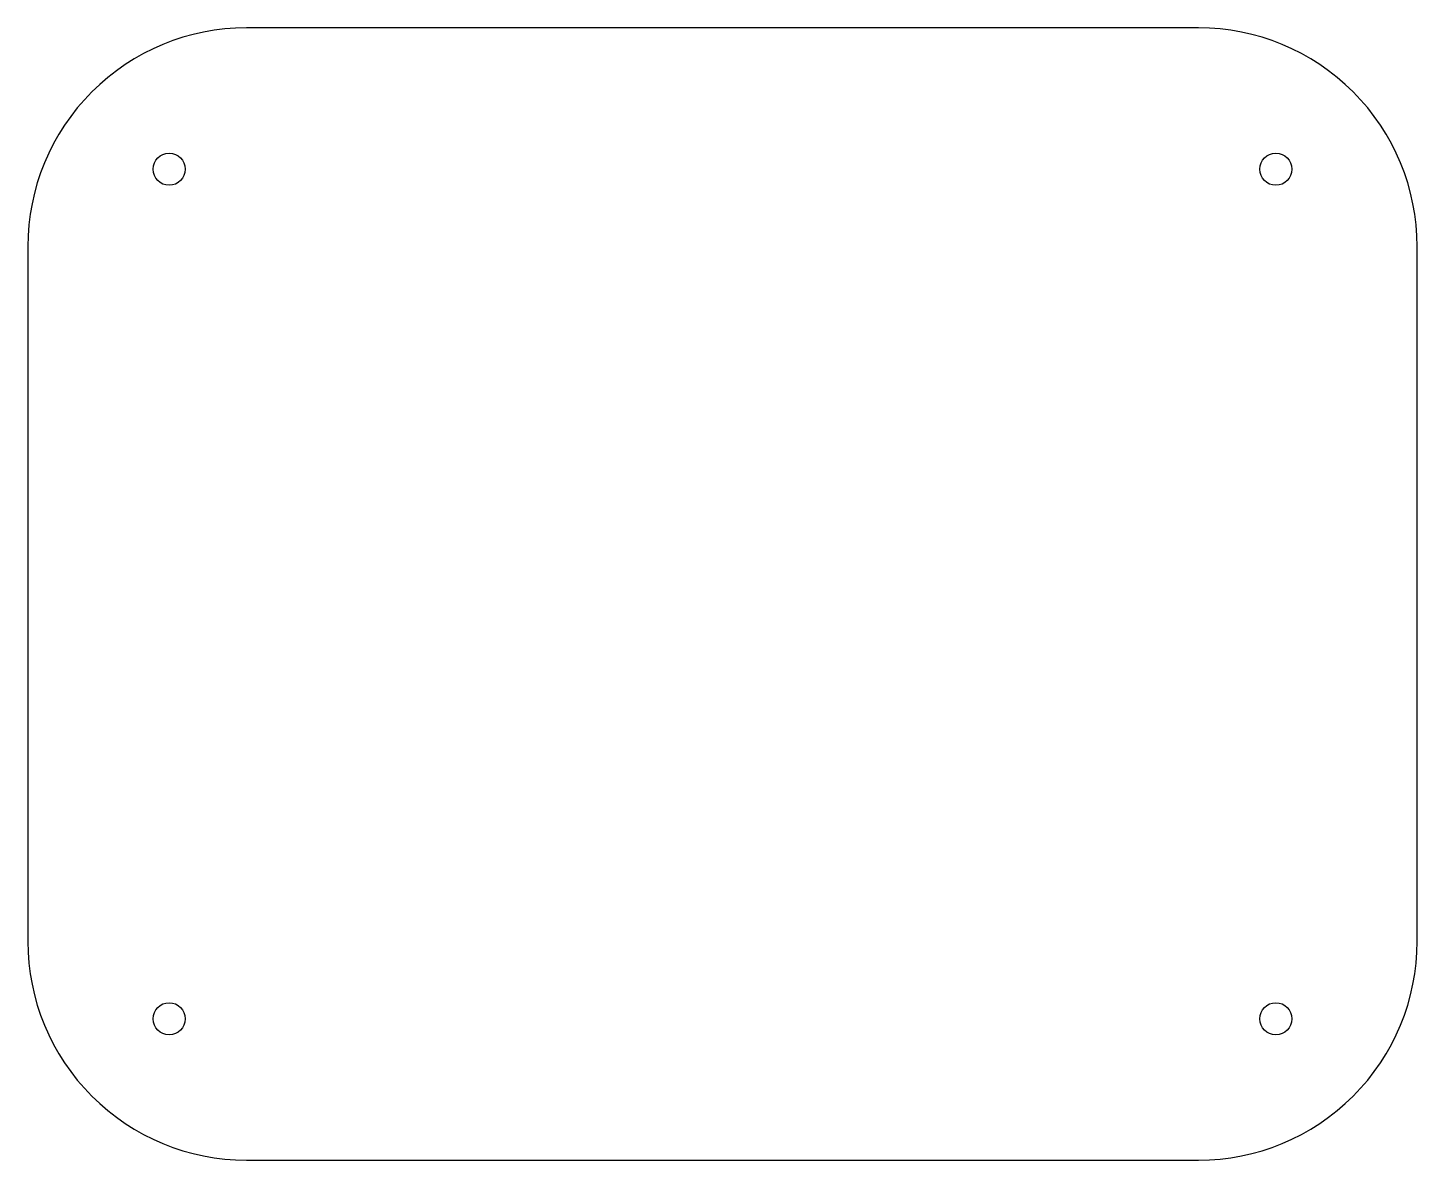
# Model space of a CAD drawing. Header units: inches. Extents: x 0.3 to 5.7, y -2.2 to 2.2.
import ezdxf

# ---------------------------------------------------------------- set-up
doc = ezdxf.new("R2010")
doc.units = ezdxf.units.IN
doc.layers.get('0').update_dxf_attribs({"linetype": 'CONTINUOUS'})

msp = doc.modelspace()

# ---------------------------------------------------------------- linework, layer by layer
msp.add_lwpolyline([(4.85, -2.2, 0.414214), (5.7, -1.35), (5.7, 1.35, 0.414214), (4.85, 2.2), (1.15, 2.2, 0.414214), (0.3, 1.35), (0.3, -1.35, 0.414214), (1.15, -2.2)], format="xyb", close=True)
for centre in [(0.8495, 1.6505), (5.1505, 1.6505), (0.8495, -1.6505), (5.1505, -1.6505)]:
    msp.add_circle(centre, 0.0625)

doc.saveas('drawing.dxf')
